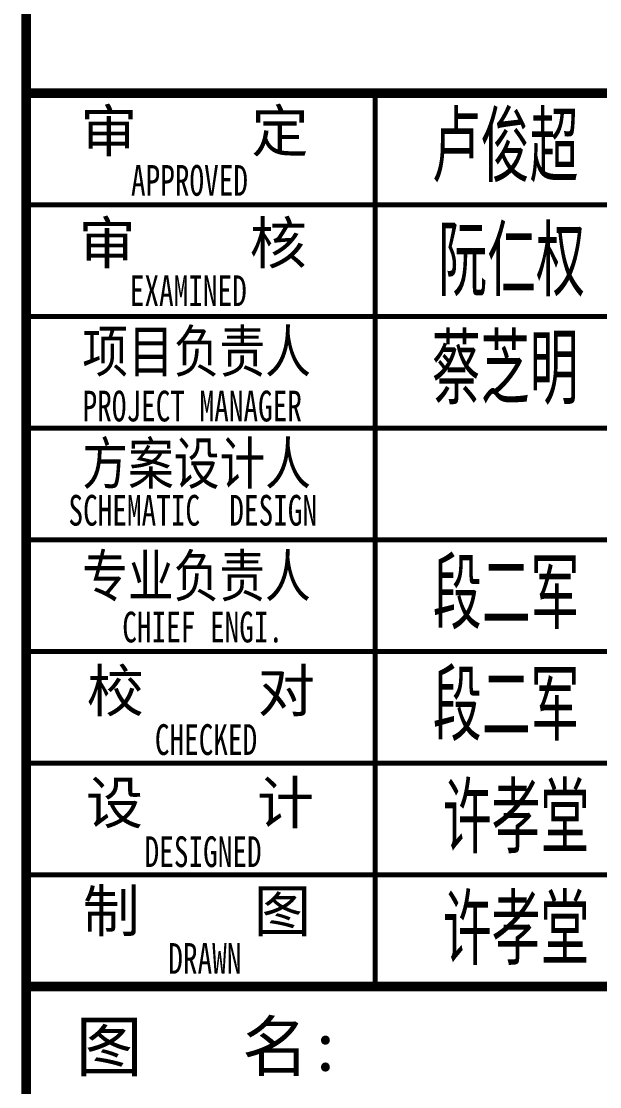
# Model space of a CAD drawing. Extents: x 3753737 to 4713801, y -857380 to 24339.
# Drawn here: x 4102676 to 4106819, y -800972 to -793339 of the extents above; entities that cross this region are included whole.
import ezdxf
from ezdxf.enums import TextEntityAlignment as Align

# ---------------------------------------------------------------- set-up
doc = ezdxf.new("R2010")
doc.units = 0
doc.header["$LTSCALE"] = 1000
doc.header["$MEASUREMENT"] = 0
doc.layers.add('!!电气', color=1, linetype='CONTINUOUS')
doc.layers.add('图签文字', color=4, linetype='CONTINUOUS')
doc.layers.add('图框', color=147, linetype='CONTINUOUS', lineweight=20)
doc.styles.add('建筑图签-1', font='simhei.ttf', dxfattribs={"width": 0.7})
doc.styles.add('建筑图签-2', font='TXT.shx', dxfattribs={"width": 0.5, "bigfont": 'HZTXT.shx'})

# ---------------------------------------------------------------- blocks, each defined once
blk = doc.blocks.new('A$C190A5FEA')
at = {"layer": '图框'}
for points, const_width in [([(-7000, -57400), (-7000, 0)], 70), ([(0, -44199.7), (-7000, -44199.7)], 70), ([(-7000, -44199.7), (0, -44199.7)], 70), ([(-4500.5, -50599.7), (-4500, -44199.7)], 35), ([(-7000, -44999.7), (0, -44999.7)], 35), ([(-7000, -45799.7), (0, -45799.7)], 35), ([(-7000, -46599.7), (0, -46599.7)], 35), ([(-7000, -47399.7), (0, -47399.7)], 35), ([(-7000, -48199.7), (0, -48199.7)], 35), ([(-7000, -48999.7), (0, -48999.7)], 35), ([(-7000, -49799.7), (0, -49799.7)], 35), ([(-7000, -50599.7), (0, -50599.7)], 70)]:
    blk.add_lwpolyline(points, dxfattribs=dict(at, const_width=const_width))
at = {"layer": '图签文字', "color": 7, "style": '建筑图签-1'}
for s, height, p in [('审    定', 300, (-6612.3, -44620.8)), ('审    核', 300, (-6625.4, -45423.1)), ('校    对', 300, (-6566.7, -48631.8)), ('设    计', 300, (-6572.1, -49433.5)), ('制    图', 300, (-6595.1, -50208.3)), ('图   名:', 350, (-6644.7, -51204.8))]:
    blk.add_text(s, height=height, dxfattribs=at).set_placement(p)
at = {"layer": '图签文字', "color": 1, "style": '建筑图签-2', "width": 0.7}
for s, p in [('卢俊超', (-4093.8, -44838.1)), ('阮仁权', (-4048, -45655.6)), ('蔡芝明', (-4093.8, -46429.1)), ('段二军', (-4086.5, -48039)), ('段二军', (-4086.5, -48839)), ('许孝堂', (-4016.1, -49646.5)), ('许孝堂', (-4016.1, -50446.5))]:
    blk.add_text(s, height=500, dxfattribs=at).set_placement(p)
at = {"layer": '图签文字', "style": '建筑图签-1', "width": 0.7}
for s, p in [('APPROVED ', (-6249.4, -44935.3)), ('EXAMINED  ', (-6258, -45725.8, -1799)), ('PROJECT MANAGER', (-6596.1, -46552, -1799)), ('SCHEMATIC  DESIGN', (-6697.4, -47298.6, -1799))]:
    blk.add_text(s, height=220, dxfattribs=at).set_placement(p)
at = {"layer": '图签文字', "color": 7, "style": '建筑图签-1', "width": 0.8}
for s, p in [('项目负责人', (-6597.5, -46199.3)), ('方案设计人', (-6597.5, -47001.9)), ('专业负责人', (-6598.8, -47808.4))]:
    blk.add_text(s, height=300, dxfattribs=at).set_placement(p)
at = {"layer": '图签文字', "style": '建筑图签-1', "width": 0.7}
for s, p in [('CHIEF ENGI.', (-5735.5, -48025.2)), ('CHECKED  ', (-5607, -48831.2)), ('DESIGNED ', (-5680.4, -49634.5)), (' DRAWN   ', (-5615.4, -50399.5))]:
    blk.add_text(s, height=220, dxfattribs=at).set_placement(p, align=Align.MIDDLE)

msp = doc.modelspace()

# ---------------------------------------------------------------- block references
at = {"layer": '!!电气', "color": 2}
msp.add_blockref('A$C190A5FEA', (4109711, -749653.6), dxfattribs=at)

doc.saveas('drawing.dxf')
